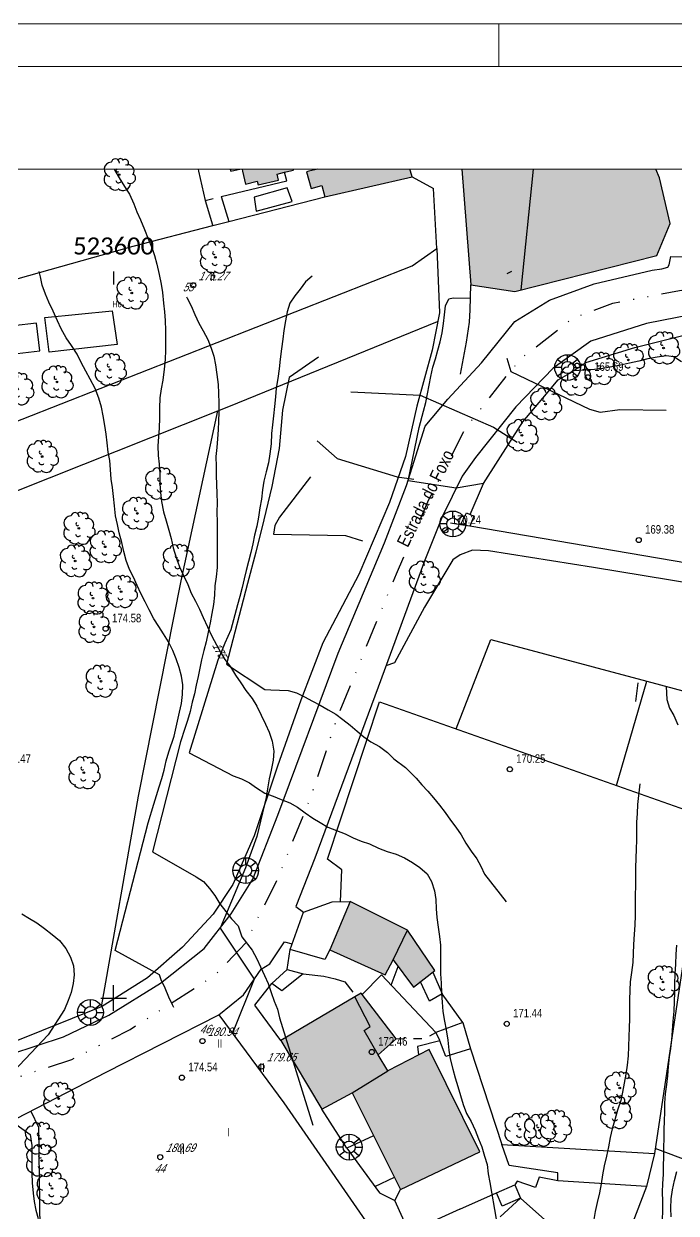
# Model space of a CAD drawing. Header units: metres. Extents: x 523256 to 524015, y 4669220 to 4669814.
# Drawn here: x 523589.5 to 523665.9, y 4669674.8 to 4669814 of the extents above; entities that cross this region are included whole.
import ezdxf
from ezdxf.enums import TextEntityAlignment as Align

# ---------------------------------------------------------------- set-up
doc = ezdxf.new("R2010")
doc.units = ezdxf.units.M
doc.header["$MEASUREMENT"] = 0
doc.linetypes.add('DISCONT', pattern=[2, 1, -1])
doc.linetypes.add('MORSE_D', pattern=[31.75, 12.7, -6.35, 0, -6.35, 0, -6.35])
for name, color, linetype in [('031006 Cota terreno', 9, 'Continuous'), ('031007 Cota edificio', 7, 'Continuous'), ('032011 Curva cada 1 m', 40, 'Continuous'), ('032015 Curva cada 5 m', 34, 'Continuous'), ('033006 Texto cota terreno', 9, 'Continuous'), ('033007 Texto cota edificio', 9, 'Continuous'), ('033015 Texto curva maestra', 42, 'Continuous'), ('042012 Estanque', 4, 'Continuous'), ('042013 Piscina', 4, 'Continuous'), ('052004 Porche Tejavana', 7, 'Continuous'), ('052006 Division alturas', 9, 'Continuous'), ('052007 Medianera principal', 7, 'Continuous'), ('052016 Cobertizo', 7, 'Continuous'), ('052019 Cubierta edificio auxiliar', 9, 'DISCONT'), ('052020 Edificacion alero', 2, 'Continuous'), ('052024 Horreo', 7, 'Continuous'), ('052027 Edificacion por pie_alero', 2, 'Continuous'), ('052028 Edificacion pie nuevo', 2, 'Continuous'), ('053000 Textos varios', 7, 'Continuous'), ('053006 Texto altura edificio', 7, 'Continuous'), ('053009 Texto altura edificio predominante', 7, 'Continuous'), ('063001 Texto via urbana', 7, 'Continuous'), ('063002 Texto portal', 7, 'Continuous'), ('072001 Borde aglomerado u hormigon', 7, 'Continuous'), ('072003 Camino', 7, 'Continuous'), ('072013 Escaleras', 1, 'Continuous'), ('072027 Pavimento', 9, 'Continuous'), ('082001 Valla Alambrada', 7, 'ALAMBRADA'), ('082002 Muro Tapia', 6, 'Continuous'), ('082003 Puerta', 7, 'Continuous'), ('082004 Linde', 3, 'Continuous'), ('101001 Arbol', 3, 'Continuous'), ('102006 Seto', 3, 'SETO'), ('141001 Farola baculo', 7, 'Continuous'), ('202001 Eje Calle', 254, 'MORSE_D'), ('990001 Sombreados', 7, 'Continuous'), ('992007 Cuadricula', 7, 'Continuous'), ('993007 Textos cuadricula', 7, 'Continuous')]:
    doc.layers.add(name, color=color, linetype=linetype)
doc.layers.add('992006 Lineas cajetin', color=7, linetype='Continuous', lineweight=0)
doc.styles.add('Legend', font='calibri.ttf')
doc.styles.get("Standard").update_dxf_attribs({"font": 'arial.ttf'})
doc.linetypes.add('ALAMBRADA', pattern='A,3,[131,GEOGRAMA.SHX,S=0.5,R=0,X=0,Y=0],3', length=6)
doc.linetypes.add('SETO', pattern='A,0,-1.2,1,[135,GEOGRAMA.SHX,S=0.4,R=0,X=0.5,Y=-0.5],1', length=3.2)

# ---------------------------------------------------------------- blocks, each defined once
blk = doc.blocks.new('COTAP')
at = {"color": 0}
blk.add_circle((0, 0), 0.3, dxfattribs=at)
blk = doc.blocks.new('FAROLAG')
at = {"color": 0}
for p, q in [((0, 0.71), (0, 1.51)), ((-0.71, 0), (-1.51, 0)), ((-1.17, 0.96), (-0.51, 0.49)), ((1.17, 0.95), (0.55, 0.45)), ((0.71, 0), (1.51, 0)), ((-1.17, -0.95), (-0.51, -0.48)), ((0, -0.71), (0, -1.51)), ((1.13, -1), (0.51, -0.49))]:
    blk.add_line(p, q, dxfattribs=at)
for radius in [1.51, 0.71]:
    blk.add_circle((0, 0), radius, dxfattribs=at)
blk = doc.blocks.new('ARBOL')
at = {"color": 0}
blk.add_circle((0, 0), 0.0939, dxfattribs=at)
for centre, radius, start, end in [((-0.9, 0.61), 0.852, 92.28, 254.58), ((-0.45, 1.37), 0.48, 359.2878, 173.6078), ((0.16, 1.55), 0.336, 23.1565, 160.4665), ((0.7, 1.41), 0.384, 301.578, 139.328), ((-0.15, 0.51), 0.192, 119.14, 310.56), ((1.05, 0.46), 0.708, 319.8556, 114.7656), ((1.31, -0.4), 0.612, 235.5275, 62.0275), ((-0.89, -0.54), 0.888, 142.64, 266.54), ((-0.06, -0.61), 0.336, 189.64, 323.88), ((0.48, -1), 0.852, 224.67, 0.24), ((-0.48, -1.08), 0.72, 213.78, 295.32)]:
    blk.add_arc(centre, radius, start, end, dxfattribs=at)

msp = doc.modelspace()

# ---------------------------------------------------------------- hatches: boundary and pattern name
at = {"layer": '990001 Sombreados', "true_color": 0xafafaf}
h = msp.add_hatch(color=253, dxfattribs=at)
h.paths.add_polyline_path([(523621.00671, 4669797.00038), (523615.03162, 4669797.00038), (523615.08849, 4669796.74038), (523615.44849, 4669795.25038), (523616.81849, 4669795.58038), (523616.91849, 4669795.14038), (523619.31849, 4669795.72038), (523619.14849, 4669796.41038), (523619.99849, 4669796.62038), (523620.50849, 4669796.74038), (523621.03849, 4669796.87038)], flags=0)
h.paths.add_polyline_path([(523613.65798, 4669797.00038), (523613.71849, 4669796.75038), (523614.76688, 4669797.00038)], flags=0)
for points in [[(523623.89551, 4669797.00038), (523622.83849, 4669796.74038), (523622.58849, 4669796.68038), (523623.13849, 4669794.73038), (523624.36849, 4669795.09038), (523624.73849, 4669793.75038), (523634.92849, 4669796.09038), (523634.74849, 4669796.74038), (523634.67947, 4669797.00038)], [(523640.73976, 4669797.00038), (523663.4762, 4669797.00038), (523663.88849, 4669795.97038), (523665.13849, 4669790.64038), (523663.58849, 4669786.89038), (523646.97849, 4669782.68038), (523641.81849, 4669783.46038)], [(523634.38849, 4669707.95038), (523627.69849, 4669711.30038), (523625.30849, 4669705.65038), (523631.78849, 4669702.70038), (523632.70849, 4669704.48038)], [(523634.38849, 4669707.95038), (523637.59849, 4669703.22038), (523635.10849, 4669701.25038), (523632.70849, 4669704.48038)], [(523632.09849, 4669691.46038), (523630.96849, 4669693.36038), (523633.08849, 4669695.23038), (523628.98849, 4669700.55038), (523628.22849, 4669700.14038), (523619.57849, 4669695.01038), (523624.36849, 4669686.99038), (523627.92849, 4669688.92038)], [(523627.92849, 4669688.92038), (523633.57849, 4669677.59038), (523642.87849, 4669682.00038), (523636.92849, 4669693.99038), (523632.09849, 4669691.46038)]]:
    msp.add_hatch(color=253, dxfattribs=at).paths.add_polyline_path(points, flags=0)

# ---------------------------------------------------------------- linework, layer by layer
at = {"layer": '032011 Curva cada 1 m'}
for points, elevation in [([(523607.03, 4669698.89), (523606.89, 4669699.19), (523606.48, 4669700.11), (523606.05, 4669701.15), (523605.56, 4669702.14), (523605.36, 4669702.72), (523600.18, 4669705.55), (523604.04, 4669720.51), (523604.71, 4669722.68), (523605.01, 4669723.68), (523605.34, 4669724.72), (523605.64, 4669725.67), (523605.9, 4669726.68), (523606.16, 4669727.76), (523606.48, 4669728.8), (523607.1, 4669730.64), (523607.73, 4669733.43), (523607.93, 4669734.48), (523608.07, 4669735.51), (523608.11, 4669736.64), (523607.96, 4669737.68), (523607.68, 4669738.68), (523607.33, 4669739.68), (523606.94, 4669740.68), (523606.43, 4669741.69), (523605.85, 4669742.61), (523605.31, 4669743.46), (523604.69, 4669744.38), (523604.18, 4669745.42), (523603.71, 4669746.37), (523603.2, 4669747.34), (523602.74, 4669748.29), (523602.33, 4669749.24), (523601.86, 4669750.13), (523601.46, 4669751.21), (523601.2, 4669752.26), (523600.98, 4669753.29), (523600.67, 4669754.42), (523600.44, 4669755.4), (523600.24, 4669756.43), (523600.1, 4669757.6), (523600, 4669758.7), (523599.88, 4669759.73), (523599.73, 4669760.73), (523599.65, 4669761.84), (523599.57, 4669762.88), (523599.37, 4669763.86), (523599.23, 4669764.96), (523599.11, 4669765.96), (523598.96, 4669767.01), (523598.76, 4669768.11), (523598.58, 4669769.12), (523598.28, 4669770.2), (523597.84, 4669771.32), (523597.26, 4669772.43), (523596.76, 4669773.35), (523596.22, 4669774.38), (523595.73, 4669775.33), (523595.09, 4669776.34), (523594.45, 4669777.26), (523593.88, 4669778.3), (523593.44, 4669779.25), (523592.93, 4669780.37), (523592.43, 4669781.43), (523592.02, 4669782.38), (523591.65, 4669783.4), (523591.44, 4669784.38), (523591.30638, 4669785)], 174), ([(523623.23, 4669784.45), (523622.46, 4669783.8), (523621.84, 4669782.96), (523621.23, 4669782.15), (523620.64, 4669781.29), (523620.32, 4669780.3), (523620.13, 4669779.23), (523619.91, 4669778.11), (523619.79, 4669777.11), (523619.64, 4669775.98), (523619.51, 4669774.77), (523619.36, 4669773.62), (523619.22, 4669772.49), (523619.03, 4669771.37), (523618.93, 4669770.34), (523618.85, 4669769.21), (523618.71, 4669768.11), (523618.58, 4669767.09), (523618.5, 4669766.04), (523618.43, 4669764.84), (523618.29, 4669763.66), (523618.12, 4669762.64), (523617.85, 4669761.56), (523617.6, 4669760.47), (523617.44, 4669759.47), (523617.3, 4669758.39), (523617.13, 4669757.37), (523616.94, 4669756.25), (523616.77, 4669755.22), (523616.51, 4669754.15), (523616.3, 4669753.16), (523616.08, 4669752.14), (523615.77, 4669751.06), (523615.5, 4669750.02), (523615.29, 4669749.04), (523615.06, 4669748.02), (523614.77, 4669746.98), (523614.5, 4669746), (523613.71, 4669743.07), (523613.01, 4669741.51), (523612.61, 4669740.54), (523612.18, 4669739.55), (523608.86, 4669728.68), (523614.01, 4669726), (523614.98, 4669725.65), (523615.92, 4669725.18), (523616.72, 4669724.58), (523617.69, 4669723.98), (523618.66, 4669723.62), (523619.6, 4669723.24), (523620.64, 4669722.82), (523621.52, 4669722.33), (523622.42, 4669721.65), (523623.33, 4669721.03), (523624.19, 4669720.52), (523625.08, 4669719.99), (523626.09, 4669719.59), (523627.09, 4669719.23), (523628.03, 4669718.76), (523628.99, 4669718.35), (523629.94, 4669718.03), (523631.01, 4669717.54), (523632, 4669717.16), (523633.07, 4669716.84), (523634.04, 4669716.41), (523635, 4669715.85), (523635.84, 4669715.26), (523636.69, 4669714.53), (523637.22, 4669713.65), (523637.54, 4669712.55), (523637.71, 4669711.52), (523637.74, 4669710.45), (523637.83, 4669709.44), (523637.97, 4669708.29), (523638.15, 4669707.19), (523638.26, 4669706.18), (523638.28, 4669705.09), (523638.25, 4669703.93), (523638.28, 4669702.83), (523638.33, 4669701.73), (523638.39, 4669700.54), (523638.44, 4669699.52), (523638.55, 4669698.42), (523638.73, 4669697.29), (523638.93, 4669696.28), (523639.13, 4669695.05), (523639.24, 4669693.9), (523639.39, 4669692.89), (523639.69, 4669691.68), (523639.97, 4669690.64), (523640.3, 4669689.63), (523640.62, 4669688.58), (523640.92, 4669687.55), (523641.32, 4669686.48), (523641.86, 4669685.55), (523642.33, 4669684.54), (523642.71, 4669683.52), (523643.09, 4669682.57), (523643.43, 4669681.5), (523643.73, 4669680.5), (523643.86, 4669679.44), (523644.03, 4669678.42), (523645.5, 4669669.83)], 172), ([(523646.58696, 4669785), (523646.02, 4669784.76)], 166), ([(523608.54, 4669782.06), (523608.6, 4669781.91), (523609.06, 4669780.98), (523609.5, 4669779.99), (523609.96, 4669778.95), (523610.5, 4669778.06), (523611.02, 4669777.05), (523611.43, 4669776.06), (523611.74, 4669775.1), (523611.94, 4669774.1), (523612.1, 4669772.98), (523612.22, 4669771.8), (523612.27, 4669770.79), (523612.31, 4669769.59), (523612.32, 4669768.57), (523612.28, 4669767.49), (523612.22, 4669766.47), (523612.16, 4669765.45), (523612.07, 4669764.42), (523611.98, 4669763.35), (523612.02, 4669762.19), (523612.01, 4669761.12), (523612.03, 4669760.12), (523612.07, 4669759.01), (523612.12, 4669757.97), (523612.1, 4669756.83), (523612.12, 4669755.73), (523612.11, 4669754.63), (523612.12, 4669753.55), (523612.14, 4669752.48), (523612.13, 4669751.48), (523612.11, 4669750.36), (523612.02, 4669749.28), (523611.83, 4669748.23), (523611.8, 4669747.15), (523611.68, 4669746.05), (523611.49, 4669744.98), (523611.29, 4669743.91), (523611.07, 4669742.8), (523610.82, 4669741.66), (523610.57, 4669740.66), (523610.3, 4669739.59), (523610.08, 4669738.61), (523609.89, 4669737.62), (523609.67, 4669736.62), (523609.48, 4669735.58), (523609.21, 4669734.61), (523608.95, 4669733.53), (523608.64, 4669732.49), (523608.33, 4669731.53), (523607.84, 4669729.98), (523604.54, 4669717.09), (523609.65, 4669714.19), (523610.51, 4669713.62), (523611.22, 4669712.83), (523611.83, 4669711.98), (523612.45, 4669711.03), (523613.13, 4669710.14), (523613.81, 4669709.26), (523614.56, 4669708.44), (523615.02, 4669707.15), (523616.23, 4669705.61), (523616.78, 4669704.58), (523617.21, 4669703.64), (523617.68, 4669702.64), (523618.08, 4669701.68), (523618.45, 4669700.63), (523618.78, 4669699.64), (523619.18, 4669698.69), (523619.43, 4669697.68), (523623.32, 4669685.14)], 173), ([(523623.99, 4669774.98), (523620.55, 4669772.62), (523619.76, 4669768.79), (523619.37, 4669764.29), (523618.52, 4669759.86), (523617.58, 4669755.96), (523616.65, 4669752.19), (523615.67, 4669748.49), (523613.22, 4669739.07), (523617.72, 4669736.1), (523618.4, 4669736.07), (523619.42, 4669736.04), (523620.42, 4669735.97), (523621.39, 4669735.72), (523622.36, 4669735.24), (523623.29, 4669734.74), (523624.18, 4669734.28), (523625.13, 4669733.74), (523626.01, 4669733.22), (523626.82, 4669732.6), (523627.68, 4669731.91), (523628.51, 4669731.24), (523629.29, 4669730.56), (523630.12, 4669729.99), (523631.11, 4669729.44), (523632.06, 4669728.72), (523632.8, 4669728), (523634.17, 4669726.97), (523635.43, 4669725.72), (523636.08, 4669724.95), (523636.78, 4669724.21), (523637.46, 4669723.41), (523638.14, 4669722.56), (523638.8, 4669721.7), (523639.45, 4669720.82), (523640.07, 4669720), (523640.67, 4669719.11), (523641.24, 4669718.1), (523641.84, 4669717.18), (523642.5, 4669716.3), (523643, 4669715.43), (523643.43, 4669714.51), (523645.93, 4669711.25)], 171), ([(523646.04, 4669774.89), (523646.5, 4669773.3), (523655.7, 4669768.92), (523656.94, 4669768.54), (523659.25, 4669768.88), (523664.69, 4669768.78)], 166), ([(523627.78, 4669770.93), (523635.89, 4669770.54), (523644.48, 4669766.81), (523647.22, 4669765.06)], 167), ([(523623.81, 4669765.19), (523626.17, 4669763.13), (523633.2, 4669760.98), (523635.14, 4669760.7)], 168), ([(523623.04, 4669761), (523619.4, 4669756.25), (523618.86, 4669755.3), (523618.72, 4669754.29), (523627.13, 4669754.14), (523629.12, 4669753.49)], 169), ([(523661.34, 4669736.87), (523661.07, 4669734.7)], 169), ([(523664.68, 4669736.44), (523664.75, 4669734.95), (523665.07, 4669733.92), (523665.57, 4669733.05), (523666.03, 4669731.96)], 168), ([(523661.58, 4669725.06), (523661.33, 4669722.63), (523661.29, 4669721.61), (523661.22, 4669720.59), (523661.21, 4669719.56), (523661.21, 4669718.46), (523661.17, 4669717.44), (523661.13, 4669716.31), (523661.1, 4669715.26), (523661.08, 4669714.18), (523661.07, 4669713.18), (523661.06, 4669712), (523661.03, 4669710.77), (523661.03, 4669709.67), (523661.02, 4669708.51), (523660.94, 4669707.46), (523660.85, 4669706.28), (523660.83, 4669705.21), (523660.78, 4669704.16), (523660.6, 4669703), (523660.47, 4669701.91), (523660.42, 4669700.91), (523660.39, 4669699.78), (523660.38, 4669698.73), (523660.39, 4669697.55), (523660.35, 4669696.5), (523660.29, 4669695.5), (523660.26, 4669694.32), (523660.22, 4669693.25), (523660.11, 4669692.15), (523659.96, 4669691.07), (523659.77, 4669690.02), (523659.57, 4669688.98), (523659.35, 4669688), (523658.98, 4669686.86), (523658.65, 4669685.73), (523658.37, 4669684.71), (523658.13, 4669683.68), (523657.94, 4669682.59), (523657.71, 4669681.51), (523657.42, 4669680.37), (523657.24, 4669679.32), (523657.08, 4669678.24), (523656.88, 4669677.2), (523656.59, 4669676.06), (523656.37, 4669675), (523656.17, 4669673.86)], 169), ([(523589.26, 4669709.85), (523590.14, 4669709.31), (523591.03, 4669708.78), (523591.92, 4669708.12), (523592.81, 4669707.43), (523593.66, 4669706.73), (523594.39, 4669705.81), (523594.96, 4669704.78), (523595.29, 4669703.77), (523595.38, 4669702.72), (523595.27, 4669701.71), (523595.02, 4669700.63), (523594.67, 4669699.69), (523594.27, 4669698.67), (523592.35, 4669695.69), (523584.89, 4669687.86), (523590.24, 4669684.01), (523590.41, 4669682.75), (523590.42, 4669681.64), (523590.41, 4669680.56), (523590.43, 4669679.49), (523590.48, 4669678.36), (523590.57, 4669677.18), (523590.69, 4669676.18), (523590.89, 4669675.18), (523591.17, 4669674.18)], 176), ([(523665.9, 4669706.19), (523665.81, 4669705.14), (523665.75, 4669703.96), (523665.68, 4669702.84), (523665.65, 4669701.66), (523665.64, 4669700.63), (523665.63, 4669699.61), (523665.56, 4669698.46), (523665.45, 4669697.3), (523665.38, 4669696.15), (523665.3, 4669695.12), (523665.18, 4669694.1), (523665.04, 4669693.1), (523664.92, 4669691.98), (523664.85, 4669690.9), (523664.71, 4669689.88), (523664.54, 4669688.79), (523664.48, 4669687.68), (523664.47, 4669686.66), (523664.46, 4669685.61), (523664.42, 4669684.56), (523664.39, 4669683.56), (523664.38, 4669682.56), (523664.35, 4669681.46), (523664.34, 4669680.34), (523664.32, 4669679.34), (523664.24, 4669678.31), (523664.22, 4669677.27), (523664.26, 4669676.21), (523664.26, 4669675.09), (523664.22, 4669674.07)], 168)]:
    msp.add_lwpolyline(points, dxfattribs=dict(at, elevation=elevation))
at = {"layer": '032015 Curva cada 5 m'}
for points, elevation in [([(523600.07076, 4669797.00038), (523600.15849, 4669796.85038), (523600.66849, 4669795.96038), (523601.26849, 4669794.97038), (523601.85849, 4669794.06038), (523602.36849, 4669792.95038), (523602.70849, 4669791.99038), (523603.13849, 4669791.07038), (523603.59849, 4669789.94038), (523604.05849, 4669788.83038), (523604.46849, 4669787.84038), (523604.79849, 4669786.89038), (523605.04849, 4669785.86038), (523605.33849, 4669784.67038), (523605.57849, 4669783.55038), (523605.70849, 4669782.54038), (523605.82849, 4669781.31038), (523605.94849, 4669780.31038), (523606.04849, 4669779.29038), (523606.08849, 4669778.10038), (523606.06849, 4669776.87038), (523606.07849, 4669775.80038), (523606.01849, 4669774.70038), (523605.89849, 4669773.57038), (523605.75849, 4669772.31038), (523605.54849, 4669771.27038), (523605.39849, 4669770.22038), (523605.36849, 4669769.01038), (523605.37849, 4669767.90038), (523605.33849, 4669766.69038), (523605.26849, 4669765.67038), (523605.18849, 4669764.63038), (523605.20849, 4669763.47038), (523605.32849, 4669762.45038), (523605.41849, 4669761.35038), (523605.42849, 4669760.17038), (523605.49849, 4669759.16038), (523605.61849, 4669758.11038), (523605.83849, 4669756.90038), (523606.16849, 4669755.82038), (523606.45849, 4669754.75038), (523606.73849, 4669753.77038), (523606.97849, 4669752.69038), (523607.30849, 4669751.54038), (523607.69849, 4669750.45038), (523608.13849, 4669749.50038), (523608.67849, 4669748.37038), (523609.08849, 4669747.39038), (523609.57849, 4669746.42038), (523610.06849, 4669745.50038), (523610.47849, 4669744.53038), (523610.98849, 4669743.42038), (523611.47849, 4669742.34038), (523612.03849, 4669741.34038), (523612.50849, 4669740.46038), (523613.02849, 4669739.61038), (523613.66849, 4669738.74038), (523614.26849, 4669737.76038), (523614.88849, 4669736.87038), (523615.47849, 4669735.97038), (523616.20849, 4669735.04038), (523616.77849, 4669734.15038), (523617.25849, 4669733.10038), (523617.76849, 4669732.04038), (523618.18849, 4669731.09038), (523618.56849, 4669730.06038), (523618.73849, 4669728.90038), (523618.65849, 4669727.83038), (523618.42849, 4669726.65038), (523618.20849, 4669725.63038), (523618.01849, 4669724.48038), (523617.86849, 4669723.48038), (523616.74849, 4669718.90038), (523615.42849, 4669715.24038), (523612.46849, 4669708.17038), (523616.45849, 4669702.21038), (523613.89849, 4669695.90038)], 175), ([(523643.28849, 4669760.20038), (523640.10849, 4669759.66038), (523634.45849, 4669760.51038), (523635.77849, 4669766.74038), (523636.28849, 4669768.68038), (523636.53849, 4669769.67038), (523636.72849, 4669770.69038), (523636.92849, 4669771.72038), (523637.11849, 4669772.74038), (523637.36849, 4669773.82038), (523637.66849, 4669774.81038), (523637.93849, 4669775.82038), (523638.20849, 4669776.80038), (523638.43849, 4669777.85038), (523638.61849, 4669778.91038), (523638.73849, 4669779.94038), (523638.82849, 4669780.99038), (523639.23849, 4669781.83038), (523639.72849, 4669781.95038), (523641.77849, 4669781.91038)], 170), ([(523666.46849, 4669774.45038), (523665.57849, 4669775.01038), (523664.68849, 4669775.15038), (523663.63849, 4669774.98038), (523662.53849, 4669774.78038), (523661.45849, 4669774.52038), (523660.36849, 4669774.27038), (523659.31849, 4669774.07038), (523658.29849, 4669773.85038), (523657.27849, 4669773.68038), (523656.27849, 4669773.55038), (523653.82849, 4669773.39038)], 170), ([(523665.25849, 4669674.39038), (523665.23849, 4669675.41038), (523665.25849, 4669676.49038), (523665.42849, 4669677.56038), (523665.66849, 4669678.66038), (523665.93849, 4669679.71038)], 170)]:
    msp.add_lwpolyline(points, dxfattribs=dict(at, elevation=elevation))
at = {"layer": '042012 Estanque', "flags": 128}
msp.add_lwpolyline([(523591.34849, 4669775.74038), (523590.97849, 4669778.96038), (523588.28849, 4669778.67038), (523588.72849, 4669775.42038), (523591.34849, 4669775.74038)], dxfattribs=at)
at = {"layer": '042013 Piscina', "flags": 128}
msp.add_lwpolyline([(523591.93849, 4669779.63038), (523599.83849, 4669780.42038), (523600.42849, 4669776.49038), (523592.46849, 4669775.59038), (523591.93849, 4669779.63038)], dxfattribs=at)
at = {"layer": '052004 Porche Tejavana', "flags": 128}
for points in [[(523640.60849, 4669755.38038), (523641.30849, 4669756.78038), (523642.17849, 4669756.40038), (523641.68849, 4669755.20038)], [(523641.68849, 4669755.20038), (523640.60849, 4669755.38038)], [(523645.42849, 4669682.86038), (523663.30849, 4669681.82038), (523662.37849, 4669677.94038), (523651.99849, 4669678.62038), (523652.00849, 4669679.53038), (523646.28849, 4669680.40038), (523645.42849, 4669682.86038)], [(523644.81849, 4669677.22038), (523646.94849, 4669678.15038), (523647.62849, 4669676.59038), (523645.49849, 4669675.66038), (523644.81849, 4669677.22038)]]:
    msp.add_lwpolyline(points, dxfattribs=at)
at = {"layer": '052006 Division alturas', "flags": 128}
for points in [[(523649.12452, 4669797.00038), (523647.67849, 4669782.86038)], [(523630.96849, 4669693.36038), (523629.33849, 4669696.19038), (523630.02849, 4669696.65038), (523628.22849, 4669700.14038)]]:
    msp.add_lwpolyline(points, dxfattribs=at)
at = {"layer": '052007 Medianera principal', "flags": 128}
for points in [[(523632.70849, 4669704.48038), (523634.38849, 4669707.95038)], [(523627.92849, 4669688.92038), (523632.09849, 4669691.46038)]]:
    msp.add_lwpolyline(points, dxfattribs=at)
at = {"layer": '052016 Cobertizo', "flags": 128}
for points in [[(523609.89432, 4669797.00038), (523609.94849, 4669796.74038), (523610.69849, 4669793.34038)], [(523612.57849, 4669793.78038), (523620.27849, 4669795.61038), (523619.99849, 4669796.62038)], [(523610.69849, 4669793.34038), (523611.55849, 4669790.49038), (523611.59849, 4669790.38038)], [(523612.57849, 4669793.78038), (523613.46849, 4669790.86038)], [(523611.59849, 4669790.38038), (523613.46849, 4669790.86038)], [(523625.30849, 4669705.65038), (523624.73849, 4669704.52038), (523620.66849, 4669705.69038), (523622.20849, 4669710.04038), (523625.59849, 4669711.26038), (523627.69849, 4669711.30038)], [(523622.16849, 4669702.82038), (523619.70849, 4669700.83038), (523618.53849, 4669701.68038), (523620.32849, 4669703.32038), (523622.16849, 4669702.82038)], [(523640.86849, 4669697.14038), (523637.70849, 4669695.96038), (523631.34849, 4669702.72038), (523629.08849, 4669700.42038)], [(523637.35849, 4669703.03038), (523638.45849, 4669700.48038), (523636.95849, 4669699.62038), (523635.92849, 4669701.90038)], [(523640.86849, 4669697.14038), (523641.78849, 4669694.06038), (523638.89849, 4669693.16038), (523638.17849, 4669694.98038), (523635.57849, 4669694.32038), (523635.68849, 4669693.34038)]]:
    msp.add_lwpolyline(points, dxfattribs=at)
at = {"layer": '052019 Cubierta edificio auxiliar', "flags": 128}
for points in [[(523610.69849, 4669793.34038), (523612.57849, 4669793.78038)], [(523633.08849, 4669695.23038), (523636.49849, 4669695.28038), (523637.70849, 4669695.96038)], [(523637.70849, 4669695.96038), (523638.17849, 4669694.98038)]]:
    msp.add_lwpolyline(points, dxfattribs=at)
at = {"layer": '052020 Edificacion alero', "flags": 128}
for points in [[(523634.38849, 4669707.95038), (523627.69849, 4669711.30038), (523625.30849, 4669705.65038)], [(523632.70849, 4669704.48038), (523635.10849, 4669701.25038), (523637.59849, 4669703.22038), (523634.38849, 4669707.95038)], [(523625.30849, 4669705.65038), (523631.78849, 4669702.70038), (523632.70849, 4669704.48038)], [(523632.09849, 4669691.46038), (523630.96849, 4669693.36038), (523633.08849, 4669695.23038), (523628.98849, 4669700.55038), (523628.22849, 4669700.14038)], [(523642.87849, 4669682.00038), (523636.92849, 4669693.99038), (523632.09849, 4669691.46038)]]:
    msp.add_lwpolyline(points, dxfattribs=at)
at = {"layer": '052024 Horreo', "flags": 128}
msp.add_lwpolyline([(523620.29849, 4669794.80038), (523616.46849, 4669793.71038), (523616.69849, 4669792.06038), (523620.91849, 4669793.20038), (523620.29849, 4669794.80038)], dxfattribs=at)
at = {"layer": '052027 Edificacion por pie_alero', "flags": 128}
for points in [[(523613.65798, 4669797.00038), (523613.71849, 4669796.75038), (523614.76688, 4669797.00038)], [(523615.03162, 4669797.00038), (523615.08849, 4669796.74038), (523615.44849, 4669795.25038), (523616.81849, 4669795.58038), (523616.91849, 4669795.14038), (523619.31849, 4669795.72038), (523619.14849, 4669796.41038), (523619.99849, 4669796.62038), (523620.50849, 4669796.74038)], [(523620.50849, 4669796.74038), (523621.03849, 4669796.87038), (523621.00671, 4669797.00038)], [(523623.89551, 4669797.00038), (523622.83849, 4669796.74038), (523622.58849, 4669796.68038), (523623.13849, 4669794.73038), (523624.36849, 4669795.09038), (523624.73849, 4669793.75038), (523634.92849, 4669796.09038), (523634.74849, 4669796.74038)], [(523634.74849, 4669796.74038), (523634.67947, 4669797.00038)]]:
    msp.add_lwpolyline(points, dxfattribs=at)
at = {"layer": '052028 Edificacion pie nuevo', "flags": 128}
for points in [[(523640.73976, 4669797.00038), (523641.81849, 4669783.46038), (523646.97849, 4669782.68038), (523663.58849, 4669786.89038), (523665.13849, 4669790.64038), (523663.88849, 4669795.97038), (523663.4762, 4669797.00038)], [(523628.22849, 4669700.14038), (523619.57849, 4669695.01038), (523624.36849, 4669686.99038), (523627.92849, 4669688.92038)], [(523627.92849, 4669688.92038), (523633.57849, 4669677.59038), (523642.87849, 4669682.00038)]]:
    msp.add_lwpolyline(points, dxfattribs=at)
at = {"layer": '072001 Borde aglomerado u hormigon', "flags": 128}
for points in [[(523700.8648, 4669797.00038), (523699.24849, 4669793.38038), (523695.46849, 4669788.39038), (523691.61849, 4669785.54038), (523685.92849, 4669783.33038), (523678.63849, 4669781.75038), (523669.72849, 4669780.38038), (523662.38849, 4669778.92038), (523655.85849, 4669776.86038), (523651.44849, 4669773.71038), (523647.09849, 4669769.18038), (523642.36849, 4669763.25038), (523640.79849, 4669761.05038), (523638.44849, 4669756.30038), (523636.41849, 4669751.23038), (523630.96849, 4669736.38038), (523623.55849, 4669716.37038), (523621.34849, 4669710.71038), (523622.20849, 4669710.04038)], [(523587.98849, 4669693.41038), (523594.12849, 4669695.47038), (523599.44849, 4669698.01038), (523605.47849, 4669701.74038), (523610.58849, 4669705.78038), (523613.77849, 4669709.84038), (523616.30849, 4669713.91038), (523619.23849, 4669721.41038), (523626.27849, 4669740.37038), (523631.68849, 4669753.25038), (523634.29849, 4669759.99038), (523636.46849, 4669766.93038), (523639.13849, 4669770.06038), (523643.06849, 4669774.32038), (523646.97849, 4669779.18038), (523651.00849, 4669781.66038), (523656.25849, 4669783.56038), (523663.04849, 4669785.17038), (523664.16849, 4669785.32038), (523664.85849, 4669785.51038), (523665.03849, 4669785.81038), (523665.20849, 4669786.75038), (523674.37849, 4669786.73038)], [(523651.99849, 4669678.62038), (523649.82849, 4669679.04038), (523649.38849, 4669677.81038), (523647.21849, 4669678.56038), (523646.94849, 4669678.15038)]]:
    msp.add_lwpolyline(points, dxfattribs=at)
at = {"layer": '072003 Camino', "flags": 128}
msp.add_lwpolyline([(523627.30849, 4669682.43038), (523624.36849, 4669686.99038)], dxfattribs=at)
at = {"layer": '072013 Escaleras', "flags": 128}
msp.add_lwpolyline([(523630.55849, 4669677.95038), (523632.85849, 4669679.03038)], dxfattribs=at)
at = {"layer": '072027 Pavimento', "flags": 128}
msp.add_lwpolyline([(523612.32849, 4669698.03038), (523615.21849, 4669700.39038), (523617.25849, 4669703.39038), (523618.29849, 4669704.00038), (523620.01849, 4669706.58038), (523620.89849, 4669706.35038)], dxfattribs=at)
at = {"layer": '082001 Valla Alambrada', "flags": 128}
for points in [[(523637.82849, 4669787.70038), (523637.45849, 4669794.72038)], [(523613.46849, 4669790.86038), (523624.73849, 4669793.75038)], [(523584.07849, 4669782.88038), (523602.28849, 4669787.99038), (523611.59849, 4669790.38038)], [(523584.28849, 4669765.79038), (523584.67849, 4669765.95038), (523634.93849, 4669785.69038), (523637.82849, 4669787.70038)], [(523637.82849, 4669787.70038), (523638.12849, 4669780.16038), (523637.26849, 4669775.82038), (523635.48849, 4669769.25038), (523634.14849, 4669763.36038), (523632.28849, 4669758.00038), (523628.68849, 4669749.56038), (523624.50849, 4669741.57038), (523621.89849, 4669734.84038), (523619.19849, 4669727.11038), (523616.43849, 4669718.97038), (523613.93849, 4669713.28038), (523611.66849, 4669709.80038), (523608.06849, 4669705.96038), (523603.95849, 4669702.37038), (523598.58952, 4669698.98624)], [(523612.19762, 4669768.70635), (523613.46849, 4669769.21038), (523637.92849, 4669779.16038)], [(523584.60031, 4669757.7611), (523612.19762, 4669768.70635)], [(523598.58952, 4669698.98624), (523602.90849, 4669723.62038), (523607.88849, 4669748.80038), (523612.19762, 4669768.70635)], [(523598.58952, 4669698.98624), (523598.54849, 4669698.96038), (523588.16849, 4669694.80038)], [(523588.63849, 4669685.91038), (523599.13849, 4669691.32038), (523612.32849, 4669698.03038), (523619.93849, 4669687.72038), (523631.94849, 4669670.36038), (523644.88849, 4669655.20038)], [(523590.31849, 4669686.77038), (523591.19849, 4669684.89038), (523591.40849, 4669670.00038), (523599.10849, 4669668.10038), (523598.76849, 4669664.69038)]]:
    msp.add_lwpolyline(points, dxfattribs=at)
at = {"layer": '082002 Muro Tapia', "flags": 128}
for points in [[(523640.58849, 4669773.00038), (523641.28849, 4669776.74038), (523641.63849, 4669779.07038), (523641.73849, 4669780.52038), (523641.81849, 4669783.46038)], [(523643.28849, 4669760.20038), (523647.89849, 4669767.42038), (523650.23849, 4669770.18038), (523652.04849, 4669772.34038), (523653.41849, 4669773.11038), (523655.25849, 4669774.38038), (523660.99849, 4669776.11038), (523671.76849, 4669778.83038), (523688.82849, 4669782.00038), (523682.69849, 4669750.51038)], [(523640.60849, 4669755.38038), (523639.43849, 4669755.58038)], [(523678.99849, 4669748.86038), (523641.68849, 4669755.20038)], [(523632.49849, 4669701.50038), (523633.29849, 4669703.69038)], [(523622.16849, 4669702.82038), (523624.60849, 4669702.54038), (523625.94849, 4669702.25038), (523627.04849, 4669701.90038), (523627.99849, 4669700.69038)], [(523640.86849, 4669697.14038), (523638.45849, 4669700.48038)], [(523619.57849, 4669695.01038), (523616.52849, 4669699.18038)], [(523641.78849, 4669694.06038), (523645.42849, 4669682.86038)], [(523630.42849, 4669683.89038), (523627.30849, 4669682.43038), (523631.10849, 4669677.20038), (523632.91849, 4669676.32038), (523633.57849, 4669677.59038)], [(523662.37849, 4669677.94038), (523658.24849, 4669667.15038)], [(523645.22849, 4669674.39038), (523647.62849, 4669676.59038), (523658.24849, 4669667.15038)], [(523640.50849, 4669675.29038), (523634.60849, 4669672.60038), (523637.58849, 4669668.53038)]]:
    msp.add_lwpolyline(points, dxfattribs=at)
at = {"layer": '082003 Puerta', "flags": 128}
for points in [[(523634.92849, 4669796.09038), (523637.45849, 4669794.72038)], [(523641.74849, 4669756.59038), (523643.28849, 4669760.20038)], [(523626.53849, 4669711.28038), (523626.70849, 4669714.99038)], [(523620.32849, 4669703.32038), (523620.66849, 4669705.69038)], [(523616.52849, 4669699.18038), (523618.53849, 4669701.68038)], [(523640.50849, 4669675.29038), (523644.81849, 4669677.22038)], [(523634.60849, 4669672.60038), (523632.91849, 4669676.32038)]]:
    msp.add_lwpolyline(points, dxfattribs=at)
at = {"layer": '082004 Linde', "flags": 128}
for points in [[(523680.13849, 4669746.45038), (523656.15849, 4669750.39038), (523643.88849, 4669752.31038), (523641.98849, 4669752.41038), (523640.57849, 4669751.87038), (523639.68849, 4669751.26038), (523636.37849, 4669745.72038), (523632.86849, 4669739.23038), (523631.84849, 4669738.87038)], [(523640.10849, 4669731.49038), (523644.13849, 4669741.94038), (523662.39734, 4669737.07639)], [(523658.87849, 4669724.87038), (523662.39734, 4669737.07639)], [(523662.39734, 4669737.07639), (523677.99849, 4669732.92038)], [(523701.65849, 4669667.44038), (523697.48849, 4669669.23038), (523689.53849, 4669672.55038), (523663.38849, 4669682.38038)]]:
    msp.add_lwpolyline(points, dxfattribs=at)
at = {"layer": '102006 Seto', "flags": 128}
msp.add_lwpolyline([(523626.70849, 4669714.99038), (523625.03849, 4669716.24038), (523631.12849, 4669734.66038), (523672.88849, 4669719.93038), (523666.66849, 4669704.20038), (523663.30849, 4669681.82038)], dxfattribs=at)
at = {"layer": '202001 Eje Calle', "ltscale": 0.25, "flags": 128}
msp.add_lwpolyline([(523500.76849, 4669719.49038), (523502.19849, 4669719.70038), (523508.24849, 4669719.60038), (523515.26849, 4669717.36038), (523544.89849, 4669706.53038), (523554.45849, 4669702.52038), (523569.34849, 4669695.44038), (523577.14849, 4669691.54038), (523582.51849, 4669690.07038), (523587.88849, 4669690.46038), (523595.10849, 4669692.81038), (523601.93849, 4669696.32038), (523611.84849, 4669702.65038), (523615.45849, 4669706.45038), (523619.25849, 4669714.07038), (523623.16849, 4669723.73038), (523626.18849, 4669732.81038), (523633.09849, 4669749.64038), (523636.90849, 4669758.33038), (523641.25849, 4669766.78038), (523647.60849, 4669774.78038), (523653.74849, 4669779.56038), (523658.43849, 4669781.32038), (523666.23849, 4669782.79038), (523672.67849, 4669783.76038)], dxfattribs=at)
at = {"layer": '992006 Lineas cajetin'}
msp.add_line((523645.09698, 4669809.00077), (523645.09698, 4669814.00077), dxfattribs=at)
for points in [[(523256.09698, 4669814.00077), (524015.09698, 4669814.00077), (524015.09698, 4669220.0041), (523256.09698, 4669220.0041)], [(523275.09038, 4669809.00077), (524010.09698, 4669809.00077), (524010.09698, 4669287.31977), (523275.09038, 4669287.31977)]]:
    msp.add_lwpolyline(points, close=True, dxfattribs=at)
msp.add_lwpolyline([(523292.54849, 4669797.00038), (523992.54849, 4669797.00038)], dxfattribs=at)
at = {"layer": '992007 Cuadricula'}
for points in [[(523600, 4669785), (523600, 4669783.5)], [(523600, 4669698.5), (523600, 4669701.5)], [(523598.5, 4669700), (523601.5, 4669700)]]:
    msp.add_lwpolyline(points, dxfattribs=at)

# ---------------------------------------------------------------- block references
at = {"layer": '031006 Cota terreno'}
for p in [(523655.51, 4669772.64, 165.69), (523638.83, 4669754.74, 170.24), (523661.46, 4669753.59, 169.38), (523599.07, 4669743.21, 174.58), (523646.37, 4669726.77, 170.25), (523646.01, 4669696.98, 171.44), (523630.22, 4669693.68, 172.46), (523608, 4669690.68, 174.54)]:
    msp.add_blockref('COTAP', p, dxfattribs=at)
at = {"layer": '031007 Cota edificio'}
for p in [(523609.31, 4669783.4, 175.27), (523610.4, 4669694.96, 180.94), (523617.3, 4669691.98, 179.65), (523605.46, 4669681.38, 180.69)]:
    msp.add_blockref('COTAP', p, dxfattribs=at)
at = {"layer": '101001 Arbol'}
for p in [(523600.64849, 4669796.34038), (523611.91849, 4669786.68038), (523602.12849, 4669782.49038), (523664.36849, 4669776.06038), (523660.24849, 4669774.67038), (523599.59849, 4669773.52038), (523656.91849, 4669773.65038), (523588.77849, 4669771.26038), (523593.36849, 4669772.09038), (523654.08849, 4669772.37038), (523650.54849, 4669769.51038), (523647.78849, 4669765.84038), (523591.63849, 4669763.36038), (523605.48849, 4669760.18038), (523602.76849, 4669756.70038), (523595.92849, 4669754.95038), (523599.00849, 4669752.80038), (523595.49849, 4669751.14038), (523607.54849, 4669751.18038), (523636.35849, 4669749.26038), (523600.87849, 4669747.55038), (523597.58849, 4669746.79038), (523597.70849, 4669743.43038), (523598.52849, 4669737.07038), (523596.51849, 4669726.36038), (523664.30849, 4669701.87038), (523659.24849, 4669689.46038), (523593.56849, 4669688.22038), (523658.74849, 4669686.58038), (523651.70849, 4669684.99038), (523591.39849, 4669683.55038), (523647.54849, 4669684.64038), (523649.83849, 4669684.52038), (523591.56849, 4669680.97038), (523592.78849, 4669677.71038)]:
    msp.add_blockref('ARBOL', p, dxfattribs=at)
at = {"layer": '141001 Farola baculo'}
for p in [(523653.13849, 4669773.77038), (523639.70849, 4669755.47038), (523615.45849, 4669714.91038), (523597.28849, 4669698.30038), (523627.57849, 4669682.55038)]:
    msp.add_blockref('FAROLAG', p, dxfattribs=at)

# ---------------------------------------------------------------- texts
at = {"layer": '033006 Texto cota terreno', "width": 0.8}
for s, p in [('165.69', (523656.26, 4669773.39, 165.69)), ('170.24', (523639.58, 4669755.49, 170.24)), ('169.38', (523662.21, 4669754.34, 169.38)), ('174.58', (523599.82, 4669743.96, 174.58)), ('175.47', (523586.9, 4669727.51, 175.47)), ('170.25', (523647.12, 4669727.52, 170.25)), ('171.44', (523646.76, 4669697.73, 171.44)), ('172.46', (523630.97, 4669694.43, 172.46)), ('174.54', (523608.75, 4669691.43, 174.54))]:
    msp.add_text(s, height=1, dxfattribs=at).set_placement(p)
at = {"layer": '033007 Texto cota edificio', "oblique": 25, "width": 0.8}
for s, p in [('175.27', (523609.91, 4669784, 175.27)), ('180.94', (523611, 4669695.56, 180.94)), ('179.65', (523617.9, 4669692.58, 179.65)), ('180.69', (523606.06, 4669681.98, 180.69))]:
    msp.add_text(s, height=1, dxfattribs=at).set_placement(p)
at = {"layer": '033015 Texto curva maestra', "oblique": 25, "width": 0.8}
msp.add_text('175', height=1, rotation=298.1, dxfattribs=at).set_placement((523612.36849, 4669740.73038, 175), align=Align.MIDDLE_CENTER)
at = {"layer": '052004 Porche Tejavana', "insert": (523642.06494, 4669569.97607), "char_height": 9, "attachment_point": 1, "rotation": 53.4398717}
msp.add_mtext_dynamic_manual_height_columns('{\\fSansSerif|b0|i0|c2|p2;Estrada Clara Campoamor}', width=169.1254939, gutter_width=1, heights=[7.56], dxfattribs=at)
at = {"layer": '053000 Textos varios', "width": 0.8}
msp.add_text('Ho', height=0.75, dxfattribs=at).set_placement((523599.84, 4669780.83))
at = {"layer": '053006 Texto altura edificio', "width": 0.8}
msp.add_text('I', height=1, dxfattribs=at).set_placement((523613.27, 4669683.8))
at = {"layer": '053009 Texto altura edificio predominante', "width": 0.8}
msp.add_text('II', height=1, rotation=359.99, dxfattribs=at).set_placement((523611.27, 4669783.9))
for p in [(523612.1, 4669694.18), (523617.08, 4669691.35), (523607.71, 4669681.75)]:
    msp.add_text('II', height=1, dxfattribs=at).set_placement(p)
at = {"layer": '063001 Texto via urbana', "width": 0.8}
msp.add_text('Estrada do Foxo', height=1.5, rotation=63.4950991, dxfattribs=at).set_placement((523634.4213, 4669752.64269))
at = {"layer": '063002 Texto portal', "oblique": 25, "width": 0.8}
for s, p in [('55', (523608.07762, 4669782.69)), ('46', (523610.0623, 4669695.87033)), ('44', (523604.75287, 4669679.57169))]:
    msp.add_text(s, height=1, dxfattribs=at).set_placement(p)
at = {"layer": '993007 Textos cuadricula', "style": 'Legend'}
msp.add_text('523600', height=2, dxfattribs=at).set_placement((523600, 4669787), align=Align.CENTER)

doc.saveas('drawing.dxf')
